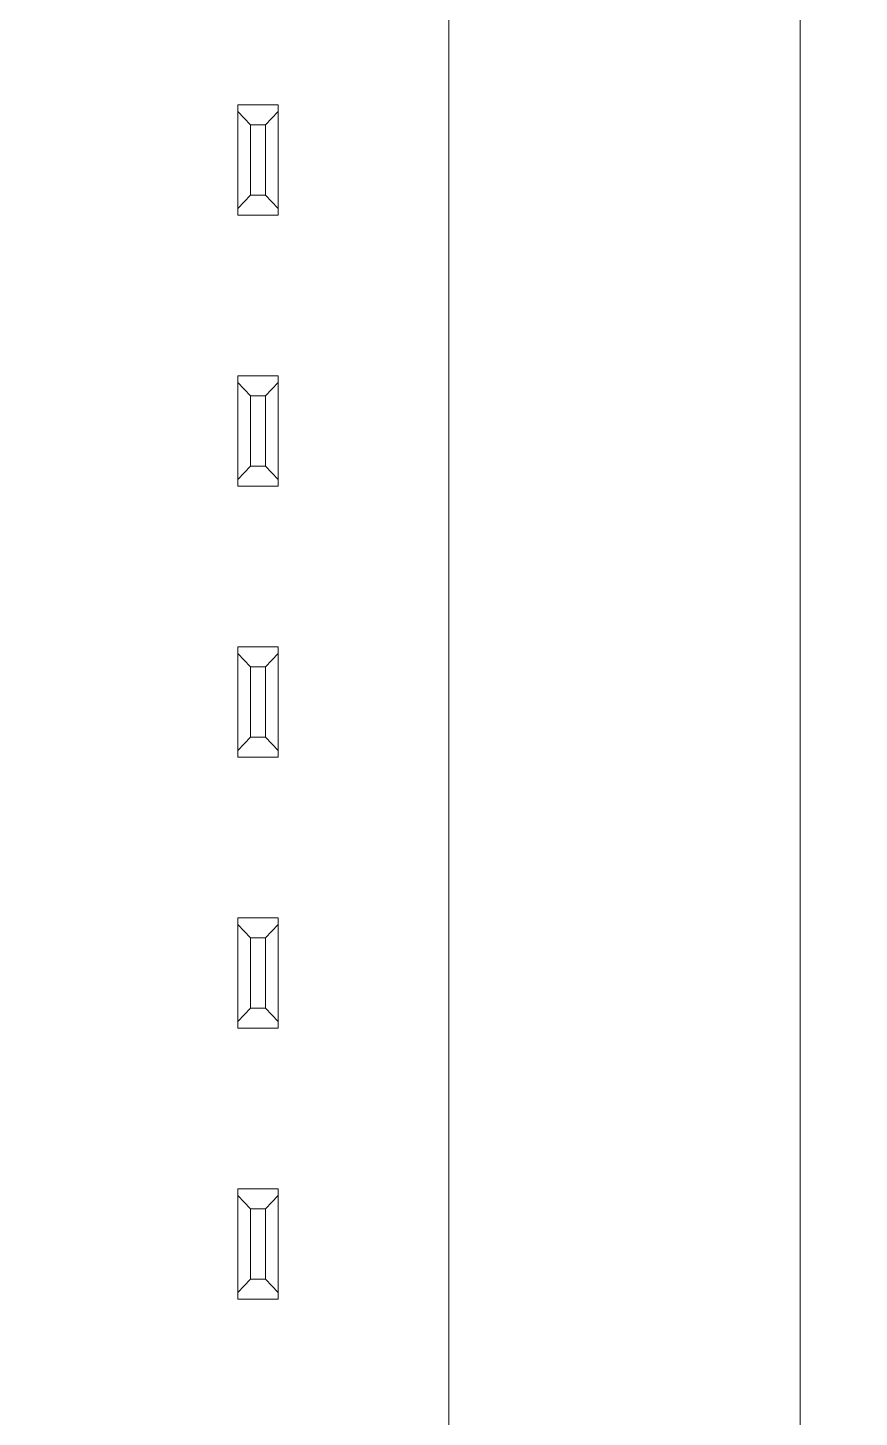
# Model space of a CAD drawing. Header units: millimetres. Extents: x 42151 to 59780, y 37376 to 44547.
# Drawn here: x 48001.34 to 48017.9, y 43227.3 to 43254.98 of the extents above; entities that cross this region are included whole.
import ezdxf

# ---------------------------------------------------------------- set-up
doc = ezdxf.new("R2010")
doc.units = ezdxf.units.MM
doc.set_wipeout_variables(frame=1)
doc.layers.add('000-PI-Oprema', color=30, linetype='Continuous', lineweight=5)
doc.layers.add('SI-ORMAR-Oprema', color=30, linetype='Continuous', lineweight=5)
doc.layers.add('004-PI-DIN Šina', color=3, linetype='Continuous')

# ---------------------------------------------------------------- blocks, each defined once
blk = doc.blocks.new('6ES7521-1BL00-0AB0')
blk.add_wipeout([(-17.4, 69.029), (17.4, 69.029), (17.4, -77.971), (-17.4, -77.971)]).dxf.layer = 'SI-ORMAR-Oprema'
blk.add_wipeout([(-17.4, 69.029), (17.4, 69.029), (17.4, -77.971), (-17.4, -77.971)]).dxf.layer = 'SI-ORMAR-Oprema'
at = {"layer": 'SI-ORMAR-Oprema'}
for p, q in [((-3.5, -51.671), (-3.5, 49.229)), ((3.5, 49.229), (3.5, -51.671)), ((-7.7, 4.229), (-6.9, 4.229)), ((-7.7, 4.095), (-7.7, 4.229)), ((-6.9, 4.229), (-6.9, 4.095)), ((-7.45, 3.829), (-7.7, 4.095)), ((-7.7, 2.162), (-7.7, 4.095)), ((-6.9, 4.095), (-7.15, 3.829)), ((-6.9, 4.095), (-6.9, 2.162)), ((-7.15, 3.829), (-7.45, 3.829)), ((-7.45, 3.829), (-7.45, 2.429)), ((-7.15, 2.429), (-7.15, 3.829)), ((-7.7, 2.162), (-7.45, 2.429)), ((-7.45, 2.429), (-7.15, 2.429)), ((-7.15, 2.429), (-6.9, 2.162)), ((-7.7, 2.029), (-7.7, 2.162)), ((-6.9, 2.029), (-7.7, 2.029)), ((-6.9, 2.162), (-6.9, 2.029)), ((-7.7, -1.171), (-6.9, -1.171)), ((-7.7, -1.305), (-7.7, -1.171)), ((-7.45, -1.571), (-7.7, -1.305)), ((-7.7, -3.238), (-7.7, -1.305)), ((-6.9, -1.305), (-7.15, -1.571)), ((-6.9, -1.171), (-6.9, -1.305)), ((-6.9, -1.305), (-6.9, -3.238)), ((-7.15, -1.571), (-7.45, -1.571)), ((-7.45, -1.571), (-7.45, -2.971)), ((-7.15, -2.971), (-7.15, -1.571)), ((-7.7, -3.238), (-7.45, -2.971)), ((-7.45, -2.971), (-7.15, -2.971)), ((-7.15, -2.971), (-6.9, -3.238)), ((-7.7, -3.371), (-7.7, -3.238)), ((-6.9, -3.238), (-6.9, -3.371)), ((-6.9, -3.371), (-7.7, -3.371)), ((-7.7, -6.571), (-6.9, -6.571)), ((-7.7, -6.705), (-7.7, -6.571)), ((-6.9, -6.571), (-6.9, -6.705)), ((-7.7, -8.638), (-7.7, -6.705)), ((-7.45, -6.971), (-7.7, -6.705)), ((-6.9, -6.705), (-7.15, -6.971)), ((-6.9, -6.705), (-6.9, -8.638)), ((-7.15, -6.971), (-7.45, -6.971)), ((-7.45, -6.971), (-7.45, -8.371)), ((-7.15, -8.371), (-7.15, -6.971)), ((-7.7, -8.638), (-7.45, -8.371)), ((-7.45, -8.371), (-7.15, -8.371)), ((-7.15, -8.371), (-6.9, -8.638)), ((-7.7, -8.771), (-7.7, -8.638)), ((-6.9, -8.771), (-7.7, -8.771)), ((-6.9, -8.638), (-6.9, -8.771)), ((-7.7, -11.971), (-6.9, -11.971)), ((-7.7, -12.105), (-7.7, -11.971)), ((-7.45, -12.371), (-7.7, -12.105)), ((-7.7, -14.038), (-7.7, -12.105)), ((-6.9, -12.105), (-7.15, -12.371)), ((-6.9, -11.971), (-6.9, -12.105)), ((-6.9, -12.105), (-6.9, -14.038)), ((-7.15, -12.371), (-7.45, -12.371)), ((-7.45, -12.371), (-7.45, -13.771)), ((-7.15, -13.771), (-7.15, -12.371)), ((-7.7, -14.038), (-7.45, -13.771)), ((-7.45, -13.771), (-7.15, -13.771)), ((-7.15, -13.771), (-6.9, -14.038)), ((-7.7, -14.171), (-7.7, -14.038)), ((-6.9, -14.038), (-6.9, -14.171)), ((-6.9, -14.171), (-7.7, -14.171)), ((-7.7, -17.371), (-6.9, -17.371)), ((-7.7, -17.505), (-7.7, -17.371)), ((-6.9, -17.371), (-6.9, -17.505)), ((-7.45, -17.771), (-7.7, -17.505)), ((-7.7, -19.438), (-7.7, -17.505)), ((-6.9, -17.505), (-7.15, -17.771)), ((-6.9, -17.505), (-6.9, -19.438)), ((-7.15, -17.771), (-7.45, -17.771)), ((-7.45, -17.771), (-7.45, -19.171)), ((-7.15, -19.171), (-7.15, -17.771)), ((-7.7, -19.438), (-7.45, -19.171)), ((-7.45, -19.171), (-7.15, -19.171)), ((-7.15, -19.171), (-6.9, -19.438)), ((-7.7, -19.571), (-7.7, -19.438)), ((-6.9, -19.571), (-7.7, -19.571)), ((-6.9, -19.438), (-6.9, -19.571))]:
    blk.add_line(p, q, dxfattribs=at)
blk = doc.blocks.new('*U117')
at = {"layer": '004-PI-DIN Šina'}
for p, q in [((284.219, 0), (-146.3, 0)), ((284.21, -0.3), (-146.298, -0.3)), ((284.219, -0.6), (-146.3, -0.6))]:
    blk.add_line(p, q, dxfattribs=at)

msp = doc.modelspace()

# ---------------------------------------------------------------- block references
at = {"layer": '000-PI-Oprema'}
msp.add_blockref('*U117', (48098.326, 43246.632), dxfattribs=at)

# ---------------------------------------------------------------- next in the draw order: block references
at = {"layer": '000-PI-Oprema', "ltscale": 0.25}
msp.add_blockref('6ES7521-1BL00-0AB0', (48013.227, 43249.218), dxfattribs=at)

doc.saveas('drawing.dxf')
